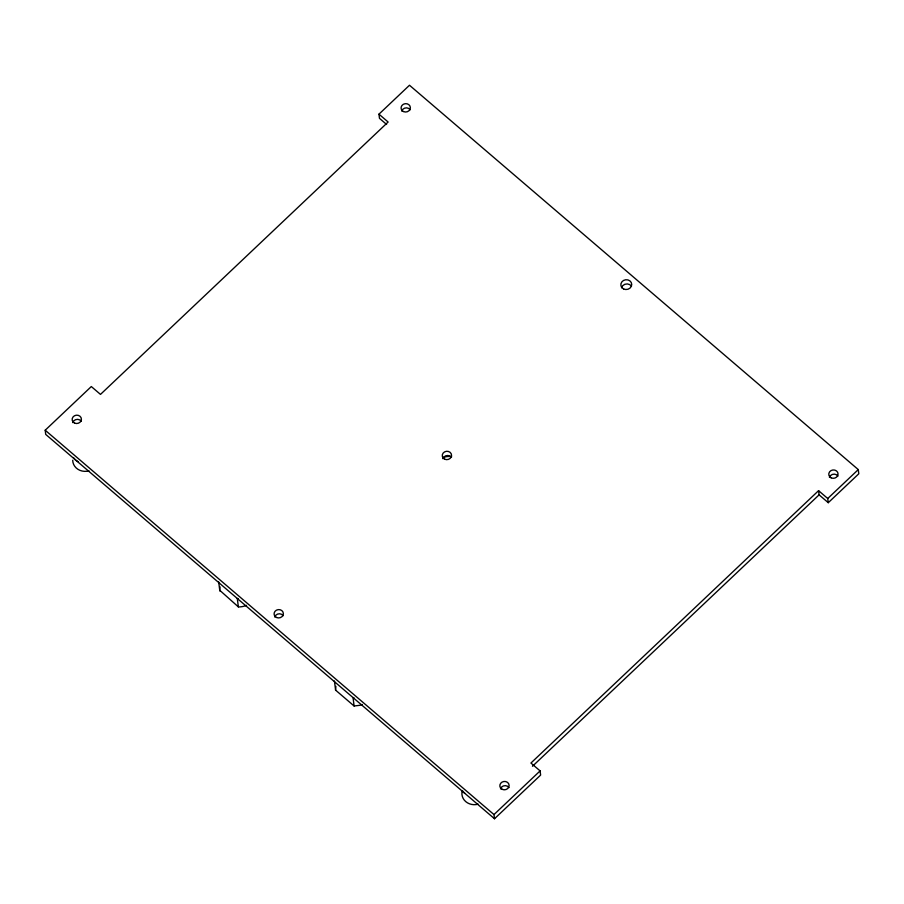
<?xml version="1.0" encoding="UTF-8"?>
<svg xmlns="http://www.w3.org/2000/svg" width="904" height="904" viewBox="0 0 904 904"><rect width="100%" height="100%" fill="white"/><g stroke="black" fill="none" stroke-linecap="round" stroke-linejoin="round"><path stroke-width="1.36" d="M335.881 686.351L335.587 690.136L354.097 705.99L359.894 705.301A19.244 17.3 -7.1 0 0 362.255 704.487M45.2 430.225L91.315 386.55L100.491 394.404L388.121 122.017L378.957 114.164L409.489 85.247L858.28 469.594L858.8 473.775L828.267 502.692L819.092 494.838L818.572 490.657L530.93 763.044L540.106 770.897L540.626 775.078L494.511 818.753L45.72 434.406L45.2 430.225L493.979 814.572L494.511 818.753M532.479 766.264L819.092 494.838M493.979 814.572L540.106 770.897M828.267 502.692L827.736 498.511L858.28 469.594M238.136 598.561L237.311 598.493L238.351 606.866L239.176 606.934A19.244 17.3 -7.1 0 0 246.509 605.364M353.882 697.685L353.057 697.617L354.097 705.99M818.572 490.657L827.736 498.511M386.607 124.458L379.477 118.345L378.957 114.164M220.045 586.877A19.244 17.3 -7.1 0 0 219.728 590.278L238.351 606.866M334.435 681.028L335.587 690.136M218.678 581.905L219.841 591.013M88.976 470.86A12.837 11.537 -7.1 0 1 72.704 460.272M78.196 461.673A12.837 11.537 -7.1 0 1 73.45 457.605M478.171 804.176A12.837 11.537 -7.1 0 1 462.283 790.571M464.712 793.237A12.837 11.537 -7.1 0 1 462.645 790.921M401.738 111.09A4.656 4.181 -7.1 0 1 410.235 109.791M829.431 477.38A4.656 4.181 -7.1 0 1 837.929 476.08M500.5 788.876A4.656 4.181 -7.1 0 1 508.986 787.576M621.523 287.721A5.458 4.904 -7.1 0 1 631.478 286.195M72.795 422.597A4.656 4.181 -7.1 0 1 81.292 421.287M274.737 617.014A4.656 4.181 -7.1 0 1 283.234 615.714M442.937 458.712A4.656 4.181 -7.1 0 1 451.424 457.413M442.915 457.74A12.837 11.537 -7.1 0 1 451.638 456.746M831.138 477.832A4.656 4.181 -7.1 0 0 838.053 473.967A4.656 4.181 -7.1 0 0 831.047 470.577A4.656 4.181 -7.1 0 0 831.138 477.832M403.444 111.542A4.656 4.181 -7.1 0 0 410.359 107.678A4.656 4.181 -7.1 0 0 403.342 104.288A4.656 4.181 -7.1 0 0 403.444 111.542M74.501 423.038A4.656 4.181 -7.1 0 0 81.416 419.173A4.656 4.181 -7.1 0 0 74.41 415.795A4.656 4.181 -7.1 0 0 74.501 423.038M502.206 789.328A4.656 4.181 -7.1 0 0 509.121 785.463A4.656 4.181 -7.1 0 0 502.104 782.073A4.656 4.181 -7.1 0 0 502.206 789.328M623.613 288.964A5.458 4.904 -7.1 0 0 631.726 284.432A5.458 4.904 -7.1 0 0 623.5 280.466A5.458 4.904 -7.1 0 0 623.613 288.964M276.443 617.455A4.656 4.181 -7.1 0 0 283.359 613.59A4.656 4.181 -7.1 0 0 276.353 610.211A4.656 4.181 -7.1 0 0 276.443 617.455M444.632 459.164A4.656 4.181 -7.1 0 0 451.559 455.3A4.656 4.181 -7.1 0 0 444.542 451.91A4.656 4.181 -7.1 0 0 444.632 459.164"/></g></svg>
